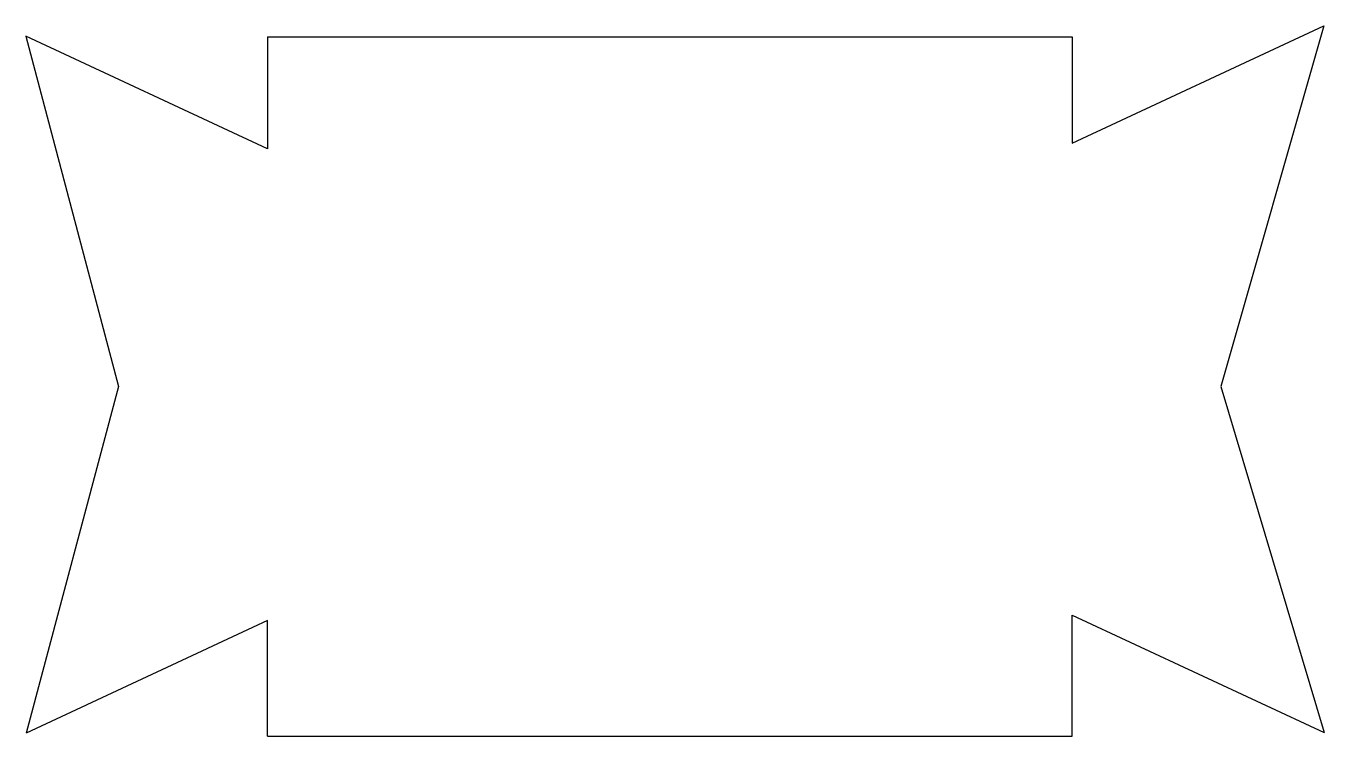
# Model space of a CAD drawing. Header units: millimetres. Extents: x -3.68 to 3.74, y -2 to 2.06.
import ezdxf

# ---------------------------------------------------------------- set-up
doc = ezdxf.new("R2010")
doc.units = ezdxf.units.MM
doc.layers.add('Sketch', color=7, linetype='CONTINUOUS')

msp = doc.modelspace()

# ---------------------------------------------------------------- linework, layer by layer
at = {"layer": 'Sketch'}
for p, q in [((-2.3, 1.3602), (-3.6798, 2.0036)), ((-3.6798, 2.0036), (-3.15, 0)), ((2.3, 1.3915), (3.7391, 2.0626)), ((3.7391, 2.0626), (3.15, 0)), ((-2.3, 2), (-2.3, 1.3602)), ((-2.3, 2), (2.3, 2)), ((2.3, 2), (2.3, 1.3915)), ((-3.15, 0), (-3.6796, -1.9831)), ((3.15, 0), (3.7394, -1.9797)), ((2.3, -2), (2.3, -1.3085)), ((2.3, -1.3085), (3.7394, -1.9797)), ((-2.3, -1.3398), (-3.6796, -1.9831)), ((-2.3, -2), (-2.3, -1.3398)), ((-2.3, -2), (2.3, -2))]:
    msp.add_line(p, q, dxfattribs=at)

doc.saveas('drawing.dxf')
